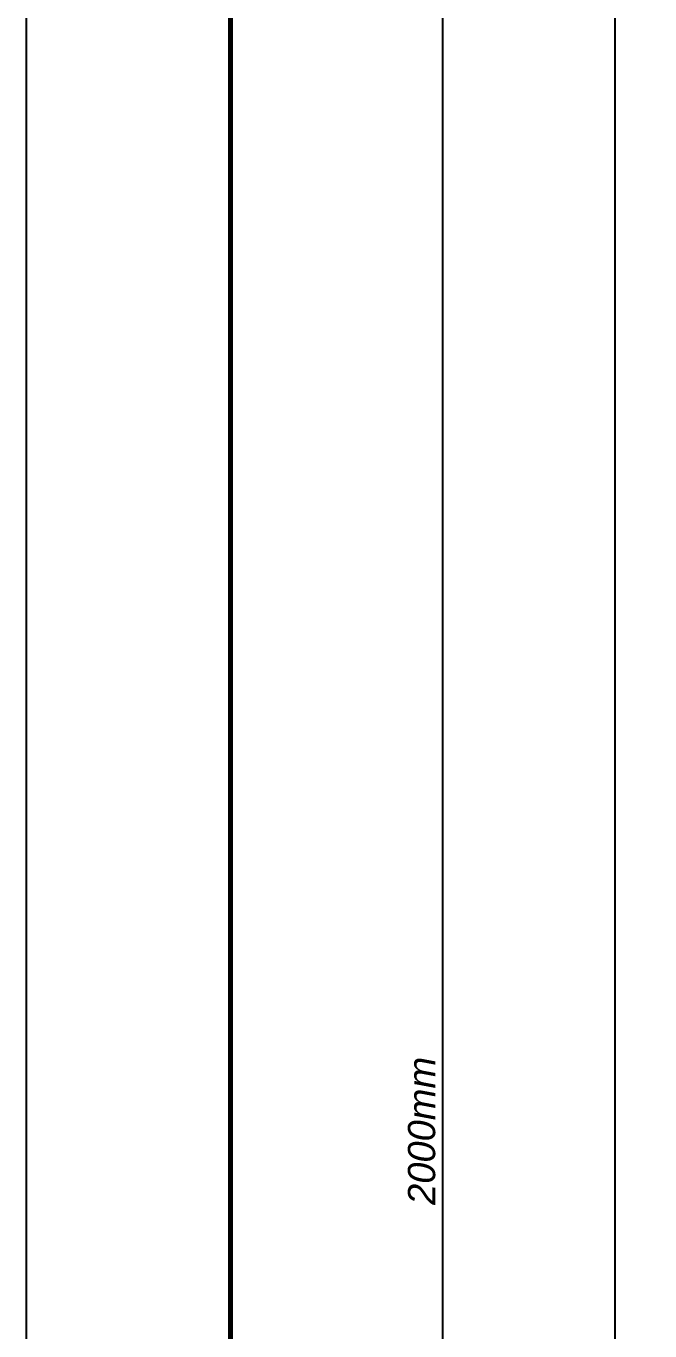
# Model space of a CAD drawing. Header units: millimetres. Extents: x 0 to 840, y -1485 to 297.
# Drawn here: x 0 to 45.8, y -747.4 to -651.6 of the extents above; entities that cross this region are included whole.
import ezdxf

# ---------------------------------------------------------------- set-up
doc = ezdxf.new("R2010")
doc.units = ezdxf.units.MM
doc.layers.add('L_COTAS', color=2, linetype='Continuous')
doc.layers.add('MEMBRETE', color=7, linetype='Continuous')
doc.styles.get("Standard").update_dxf_attribs({"font": 'arial.ttf'})
doc.styles.add('TEXTOS', font='ariali.ttf')
doc.dimstyles.new('ISO-25$0', dxfattribs={"dimscale": 0, "dimtxt": 30, "dimasz": 25, "dimexe": 10, "dimexo": 20, "dimtad": 0, "dimtoh": 1, "dimdec": 4, "dimdsep": 46, "dimtxsty": 'Standard', "dimcen": 2.5, "dimclrd": 1, "dimclre": 1, "dimclrt": 3, "dimadec": 0, "dimazin": 0, "dimtfac": 1, "dimtdec": 4, "dimtmove": 0, "dimatfit": 3, "dimfxl": 1, "dimtvp": 1, "dimtolj": 1, "dimtzin": 0, "dimarcsym": 0})

# ---------------------------------------------------------------- blocks, each defined once
blk = doc.blocks.new('*D103')
at = {"layer": 'Defpoints', "color": 0, "transparency": 16777216}
for p in [(43.238, -632.73), (30.566, -832.73), (43.238, -832.73)]:
    blk.add_point(p, dxfattribs=at)
at = {"layer": 'L_COTAS', "color": 0, "lineweight": -2, "transparency": 16777216}
for p, q in [((42.613, -632.73), (29.316, -632.73)), ((30.566, -634.23), (30.566, -831.23)), ((42.613, -832.73), (29.316, -832.73))]:
    blk.add_line(p, q, dxfattribs=at)
at = {"layer": 'L_COTAS', "color": 0, "transparency": 16777216}
for points in [[(30.316, -634.23), (30.816, -634.23), (30.566, -632.73)], [(30.316, -831.23), (30.816, -831.23), (30.566, -832.73)]]:
    blk.add_solid(points, dxfattribs=at)
at = {"layer": 'L_COTAS', "color": 0, "transparency": 16777216, "insert": (29.044, -732.73), "char_height": 2, "attachment_point": 5, "rotation": 90, "style": 'TEXTOS'}
blk.add_mtext('2000mm', dxfattribs=at)

msp = doc.modelspace()

# ---------------------------------------------------------------- linework, layer by layer
msp.add_lwpolyline([(0, -891), (420, -891), (420, -594), (0, -594)], close=True)
at = {"color": 5}
msp.add_lwpolyline([(43.2381, -632.7301), (123.2381, -632.7301), (123.2381, -832.7301), (43.2381, -832.7301)], close=True, dxfattribs=at)
at = {"layer": 'MEMBRETE', "const_width": 0.3537}
msp.add_lwpolyline([(15, -881), (415, -881), (415, -604), (15, -604)], close=True, dxfattribs=at)

# ---------------------------------------------------------------- dimensions: what is measured, and where the dimension line sits
at = {"layer": 'L_COTAS', "color": 0}
dim = msp.add_linear_dim(base=(30.5656, -832.7301), p1=(43.2381, -632.7301), p2=(43.2381, -832.7301), angle=90, dimstyle='ISO-25$0', override={"dimscale": 1, "dimtxt": 2, "dimasz": 1.5, "dimexe": 1.25, "dimexo": 0.625, "dimgap": 0.5, "dimtad": 1, "dimtoh": 0, "dimdec": 2, "dimlfac": 10, "dimpost": 'mm', "dimtxsty": 'TEXTOS', "dimclrd": 0, "dimclre": 0, "dimclrt": 0, "dimtdec": 2, "dimtvp": 0, "dimtolj": 0, "dimtzin": 8}, dxfattribs=at)
dim.commit()
dim.dimension.update_dxf_attribs({"geometry": '*D103', "text_midpoint": (30.5656, -732.7301), "dimtype": 160})

doc.saveas('drawing.dxf')
